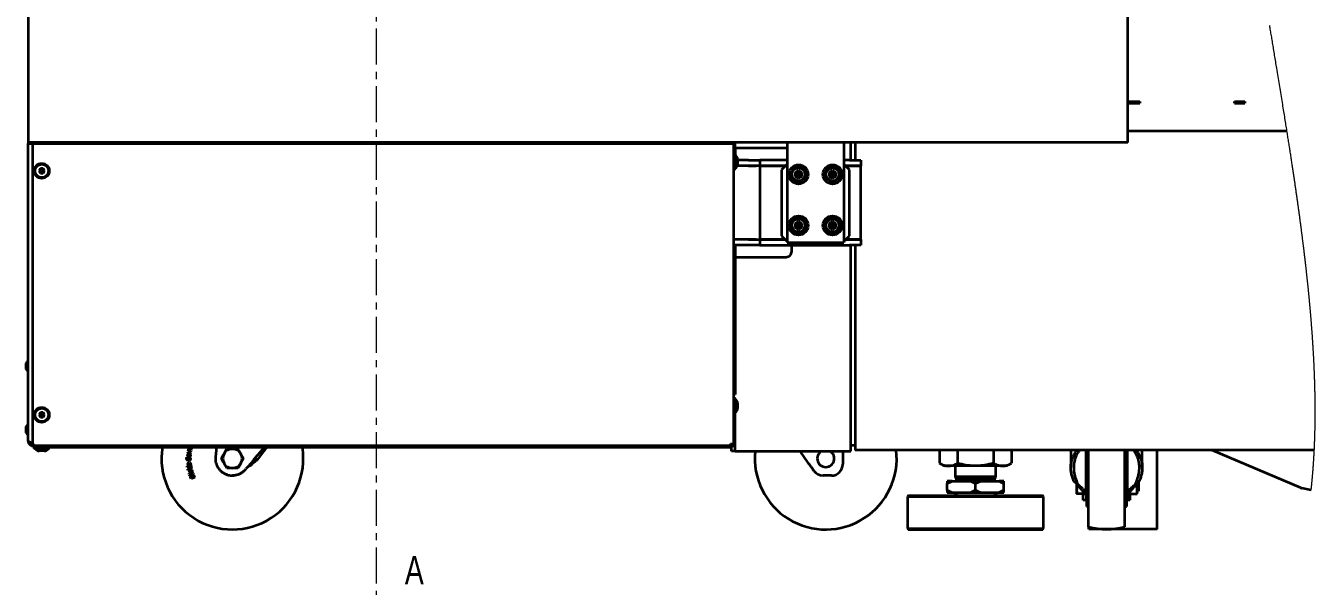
# Paper-space layout 'Blatt1' of a CAD drawing. Header units: millimetres. Extents: x 0 to 1189, y 0 to 841.
# Drawn here: x 415.9 to 643.2, y 313.2 to 412 of the extents above; entities that cross this region are included whole.
import ezdxf

# ---------------------------------------------------------------- set-up
doc = ezdxf.new("R2010")
doc.units = ezdxf.units.MM
doc.linetypes.add('CENTER', pattern=[10.16, 6.35, -1.27, 1.27, -1.27])
doc.styles.add('SLDTEXTSTYLE2', font='TXT', dxfattribs={"width": 0.75})

psp = doc.layouts.new('Blatt1')

# ---------------------------------------------------------------- linework, layer by layer
at = {"color": 7, "linetype": 'CENTER', "lineweight": 18}
psp.add_line((477.678, 777.265), (477.678, 308.626), dxfattribs=at)
at = {"color": 7, "linetype": 'Continuous', "lineweight": 35}
for p, q in [((610.202, 391.432), (610.202, 427.736)), ((416.356, 417.724), (416.356, 391.432)), ((610.336, 398.682), (612.333, 398.682)), ((610.336, 398.342), (610.336, 398.682)), ((610.336, 398.662), (610.492, 398.662)), ((610.336, 398.362), (610.492, 398.362)), ((612.333, 398.342), (610.336, 398.342)), ((610.492, 398.362), (610.492, 398.662)), ((610.492, 398.662), (612.305, 398.662)), ((610.492, 398.362), (612.305, 398.362)), ((612.161, 398.682), (612.161, 398.662)), ((612.161, 398.362), (612.161, 398.342)), ((612.305, 398.362), (612.305, 398.662)), ((612.333, 398.682), (612.333, 398.342)), ((628.979, 398.682), (630.804, 398.682)), ((628.979, 398.342), (628.979, 398.682)), ((628.979, 398.662), (629.145, 398.662)), ((628.979, 398.362), (629.145, 398.362)), ((630.804, 398.342), (628.979, 398.342)), ((629.145, 398.362), (629.145, 398.662)), ((629.145, 398.662), (630.801, 398.662)), ((629.145, 398.362), (630.801, 398.362)), ((630.577, 398.682), (630.577, 398.662)), ((630.577, 398.362), (630.577, 398.342)), ((630.801, 398.362), (630.801, 398.662)), ((630.804, 398.682), (630.804, 398.342)), ((610.202, 393.512), (638.247, 393.512)), ((417.156, 391.432), (416.356, 391.432)), ((416.356, 391.432), (416.356, 391.232)), ((416.356, 338.832), (416.356, 391.232)), ((416.463, 391.232), (416.356, 391.232)), ((416.463, 391.232), (417.156, 391.232)), ((416.756, 391.232), (416.756, 391.432)), ((555.156, 391.432), (417.156, 391.432)), ((417.156, 391.232), (540.156, 391.232)), ((417.156, 338.432), (417.156, 391.232)), ((457.514, 391.232), (457.514, 391.432)), ((486.81, 391.232), (486.81, 391.432)), ((486.945, 391.232), (486.945, 391.432)), ((528.143, 391.232), (528.143, 391.432)), ((532.386, 391.432), (532.386, 391.232)), ((534.176, 391.232), (534.176, 391.432)), ((539.356, 391.232), (539.356, 391.432)), ((540.156, 391.232), (540.756, 391.232)), ((540.356, 391.432), (540.356, 391.232)), ((540.756, 338.332), (540.756, 391.232)), ((540.956, 390.439), (540.956, 391.432)), ((550.156, 391.432), (550.156, 373.812)), ((609.718, 391.432), (555.156, 391.432)), ((560.156, 391.432), (560.156, 373.812)), ((561.356, 388.312), (561.356, 391.432)), ((562.156, 391.432), (562.156, 388.312)), ((610.202, 391.432), (609.718, 391.432)), ((540.956, 390.439), (540.756, 390.439)), ((540.956, 390.439), (540.956, 389.439)), ((549.956, 390.439), (540.956, 390.439)), ((540.956, 389.439), (540.956, 389.329)), ((540.996, 389.239), (540.996, 386.825)), ((418.525, 386.832), (418.294, 386.432)), ((418.294, 386.432), (418.525, 386.032)), ((418.641, 386.432), (418.294, 386.432)), ((418.987, 386.832), (418.525, 386.832)), ((418.698, 386.532), (418.525, 386.832)), ((418.698, 386.532), (418.641, 386.432)), ((418.641, 386.432), (418.698, 386.332)), ((418.814, 386.532), (418.698, 386.532)), ((418.814, 386.532), (418.987, 386.832)), ((418.872, 386.432), (418.814, 386.532)), ((418.814, 386.332), (418.872, 386.432)), ((419.218, 386.432), (418.872, 386.432)), ((419.218, 386.432), (418.987, 386.832)), ((418.987, 386.032), (419.218, 386.432)), ((541.356, 387.302), (541.356, 387.303)), ((541.356, 387.302), (541.356, 387.302)), ((543.356, 387.312), (541.359, 387.312)), ((541.396, 388.512), (541.396, 387.552)), ((543.356, 388.312), (541.396, 388.312)), ((543.356, 388.312), (545.356, 388.312)), ((545.356, 387.312), (543.356, 387.312)), ((543.356, 387.312), (543.356, 387.302)), ((543.356, 387.302), (544.681, 387.302)), ((545.356, 387.302), (544.681, 387.302)), ((545.356, 388.312), (545.356, 387.312)), ((550.156, 388.312), (545.356, 388.312)), ((549.856, 387.312), (545.356, 387.312)), ((545.356, 387.302), (545.356, 374.322)), ((545.356, 387.302), (549.846, 387.302)), ((550.156, 387.612), (549.156, 386.612)), ((549.156, 386.612), (549.156, 375.012)), ((551.556, 386.159), (552.156, 386.505)), ((552.756, 386.159), (552.156, 386.505)), ((552.156, 386.505), (552.156, 385.812)), ((557.556, 386.159), (558.156, 386.505)), ((558.756, 386.159), (558.156, 386.505)), ((558.156, 386.505), (558.156, 385.812)), ((561.156, 388.312), (560.156, 388.312)), ((561.156, 386.612), (560.156, 387.612)), ((561.156, 387.312), (560.456, 387.312)), ((560.466, 387.302), (561.156, 387.302)), ((561.156, 388.312), (563.156, 388.312)), ((563.156, 387.312), (561.156, 387.312)), ((561.156, 387.302), (563.156, 387.302)), ((561.156, 375.012), (561.156, 386.612)), ((561.356, 387.302), (561.356, 387.312)), ((562.156, 387.312), (562.156, 387.302)), ((563.156, 388.312), (563.156, 387.312)), ((563.156, 374.322), (563.156, 387.302)), ((418.525, 386.032), (418.698, 386.332)), ((418.525, 386.032), (418.987, 386.032)), ((418.698, 386.332), (418.814, 386.332)), ((418.987, 386.032), (418.814, 386.332)), ((551.556, 386.159), (551.556, 385.466)), ((551.556, 386.159), (552.156, 385.812)), ((551.556, 385.466), (552.156, 385.812)), ((551.556, 385.466), (552.156, 385.12)), ((552.156, 385.812), (552.756, 386.159)), ((552.156, 385.812), (552.756, 385.466)), ((552.156, 385.812), (552.156, 385.12)), ((552.756, 385.466), (552.156, 385.12)), ((552.756, 386.159), (552.756, 385.466)), ((557.556, 386.159), (557.556, 385.466)), ((557.556, 386.159), (558.156, 385.812)), ((557.556, 385.466), (558.156, 385.812)), ((557.556, 385.466), (558.156, 385.12)), ((558.156, 385.812), (558.756, 386.159)), ((558.156, 385.812), (558.756, 385.466)), ((558.156, 385.812), (558.156, 385.12)), ((558.756, 385.466), (558.156, 385.12)), ((558.756, 386.159), (558.756, 385.466)), ((551.556, 377.159), (552.156, 377.505)), ((552.756, 377.159), (552.156, 377.505)), ((552.156, 377.505), (552.156, 376.812)), ((557.556, 377.159), (558.156, 377.505)), ((558.756, 377.159), (558.156, 377.505)), ((558.156, 377.505), (558.156, 376.812)), ((551.556, 377.159), (551.556, 376.466)), ((551.556, 377.159), (552.156, 376.812)), ((551.556, 376.466), (552.156, 376.812)), ((551.556, 376.466), (552.156, 376.12)), ((552.156, 376.812), (552.756, 377.159)), ((552.156, 376.812), (552.156, 376.12)), ((552.156, 376.812), (552.756, 376.466)), ((552.756, 376.466), (552.156, 376.12)), ((552.756, 377.159), (552.756, 376.466)), ((557.556, 377.159), (557.556, 376.466)), ((557.556, 377.159), (558.156, 376.812)), ((557.556, 376.466), (558.156, 376.812)), ((557.556, 376.466), (558.156, 376.12)), ((558.156, 376.812), (558.756, 377.159)), ((558.156, 376.812), (558.156, 376.12)), ((558.156, 376.812), (558.756, 376.466)), ((558.756, 376.466), (558.156, 376.12)), ((558.756, 377.159), (558.756, 376.466)), ((541.356, 374.322), (540.756, 374.322)), ((543.356, 374.312), (540.756, 374.312)), ((543.356, 373.312), (540.756, 373.312)), ((540.956, 374.322), (540.956, 374.312)), ((540.956, 373.312), (540.956, 372.239)), ((541.356, 374.312), (541.356, 374.322)), ((543.356, 374.322), (543.356, 374.312)), ((544.681, 374.322), (543.356, 374.322)), ((543.356, 374.312), (545.356, 374.312)), ((545.356, 373.312), (543.356, 373.312)), ((544.681, 374.322), (545.356, 374.322)), ((549.846, 374.322), (545.356, 374.322)), ((545.356, 374.312), (545.356, 373.312)), ((545.356, 374.312), (549.856, 374.312)), ((545.356, 373.312), (554.256, 373.312)), ((549.156, 375.012), (550.156, 374.012)), ((550.156, 373.812), (560.156, 373.812)), ((550.956, 372.239), (550.956, 373.312)), ((554.256, 373.812), (554.256, 373.312)), ((554.256, 373.312), (556.456, 373.312)), ((554.356, 373.812), (554.356, 373.362)), ((554.356, 373.362), (556.356, 373.362)), ((556.356, 373.362), (556.356, 373.812)), ((556.456, 373.812), (556.456, 373.312)), ((556.456, 373.312), (561.156, 373.312)), ((560.156, 374.012), (561.156, 375.012)), ((560.456, 374.312), (561.156, 374.312)), ((561.156, 374.322), (560.466, 374.322)), ((563.156, 374.322), (561.156, 374.322)), ((561.156, 374.312), (563.156, 374.312)), ((563.156, 373.312), (561.156, 373.312)), ((561.356, 374.312), (561.356, 374.322)), ((561.356, 337.039), (561.356, 373.312)), ((562.156, 374.322), (562.156, 374.312)), ((562.156, 373.312), (562.156, 338.639)), ((563.156, 374.312), (563.156, 373.312)), ((540.956, 371.239), (540.756, 371.239)), ((540.956, 372.239), (540.956, 371.239)), ((540.956, 347.139), (540.956, 371.239)), ((540.956, 371.239), (540.956, 347.039)), ((540.956, 371.239), (549.956, 371.239)), ((415.938, 352.321), (415.936, 352.272)), ((416.196, 351.242), (416.196, 352.822)), ((415.936, 351.792), (415.938, 351.744)), ((540.756, 347.139), (540.956, 347.139)), ((540.756, 347.039), (540.956, 347.039)), ((540.996, 346.239), (540.996, 343.825)), ((541.396, 345.512), (541.396, 344.552)), ((418.525, 343.832), (418.294, 343.432)), ((418.294, 343.432), (418.525, 343.032)), ((418.641, 343.432), (418.294, 343.432)), ((418.987, 343.832), (418.525, 343.832)), ((418.698, 343.532), (418.525, 343.832)), ((418.525, 343.032), (418.698, 343.332)), ((418.698, 343.532), (418.641, 343.432)), ((418.641, 343.432), (418.698, 343.332)), ((418.814, 343.532), (418.698, 343.532)), ((418.698, 343.332), (418.814, 343.332)), ((418.814, 343.532), (418.987, 343.832)), ((418.872, 343.432), (418.814, 343.532)), ((418.814, 343.332), (418.872, 343.432)), ((418.987, 343.032), (418.814, 343.332)), ((419.218, 343.432), (418.872, 343.432)), ((419.218, 343.432), (418.987, 343.832)), ((418.987, 343.032), (419.218, 343.432)), ((540.956, 337.039), (540.956, 343.736)), ((416.196, 340.042), (416.196, 341.622)), ((418.525, 343.032), (418.987, 343.032)), ((417.156, 338.432), (417.156, 338.032)), ((417.156, 338.032), (417.556, 338.032)), ((417.156, 337.732), (417.156, 338.032)), ((417.156, 337.732), (436.156, 337.732)), ((418.756, 337.492), (417.549, 337.492)), ((417.556, 338.032), (540.156, 338.032)), ((418.756, 337.092), (418.276, 337.092)), ((419.963, 337.492), (418.756, 337.492)), ((419.236, 337.092), (418.756, 337.092)), ((436.156, 337.732), (436.156, 338.032)), ((436.156, 337.732), (540.156, 337.732)), ((444.507, 336.668), (444.53, 336.832)), ((445.007, 336.6), (444.507, 336.668)), ((444.526, 336.943), (444.69, 336.922)), ((444.53, 336.832), (444.574, 336.826)), ((444.566, 337.047), (444.6, 337.207)), ((445.057, 336.943), (444.566, 337.047)), ((444.6, 337.207), (444.649, 337.197)), ((444.659, 336.564), (444.833, 336.276)), ((444.69, 336.922), (444.687, 336.902)), ((445.03, 336.764), (444.775, 336.798)), ((444.95, 336.513), (444.788, 336.512)), ((445.092, 337.107), (444.824, 337.163)), ((445.111, 337.197), (444.843, 337.255)), ((444.858, 337.688), (445.2, 337.616)), ((444.878, 337.418), (445.146, 337.361)), ((445.165, 337.452), (444.897, 337.509)), ((445.007, 336.6), (445.03, 336.764)), ((445.057, 336.943), (445.092, 337.107)), ((445.146, 337.361), (445.111, 337.197)), ((445.2, 337.616), (445.165, 337.452)), ((449.545, 337.732), (449.372, 336.054)), ((450.884, 336.597), (451.375, 337.447)), ((451.375, 337.447), (452.356, 337.447)), ((452.356, 337.447), (453.338, 337.447)), ((540.156, 338.032), (540.156, 338.332)), ((540.156, 338.332), (540.756, 338.332)), ((540.356, 338.332), (540.356, 338.109)), ((540.356, 337.039), (540.356, 337.767)), ((540.956, 337.039), (540.356, 337.039)), ((540.956, 337.039), (560.156, 337.039)), ((553.875, 335), (552.448, 337.039)), ((559.956, 337.039), (559.956, 334.739)), ((560.156, 337.039), (561.356, 337.039)), ((562.156, 338.039), (561.356, 338.039)), ((562.156, 338.639), (562.156, 337.239)), ((643.074, 337.239), (562.156, 337.239)), ((577.005, 337.239), (577.005, 334.93)), ((580.181, 337.239), (580.181, 334.93)), ((586.532, 337.239), (586.532, 334.93)), ((589.707, 337.239), (589.707, 334.93)), ((600.156, 337.239), (600.156, 334.15)), ((602.856, 329.46), (602.856, 337.239)), ((603.256, 330.795), (603.256, 337.239)), ((609.656, 330.795), (609.656, 337.239)), ((610.056, 337.239), (610.056, 329.46)), ((612.756, 334.15), (612.756, 337.239)), ((615.356, 323.295), (615.356, 337.239)), ((640.687, 330.551), (625.011, 337.239)), ((444.33, 335.96), (444.488, 335.887)), ((444.37, 334.378), (445.06, 334.503)), ((444.399, 334.214), (444.37, 334.378)), ((445.09, 334.339), (444.399, 334.214)), ((444.649, 334.005), (444.608, 334.177)), ((444.608, 334.177), (444.864, 334.107)), ((444.936, 335.975), (444.617, 335.973)), ((444.617, 335.973), (444.618, 335.791)), ((444.796, 335.792), (444.618, 335.791)), ((444.625, 336.384), (444.729, 336.215)), ((444.649, 335.001), (444.877, 334.757)), ((444.651, 334.817), (444.787, 334.68)), ((444.946, 335.009), (444.786, 334.976)), ((444.864, 334.107), (445.096, 334.307)), ((445.138, 334.129), (444.916, 333.949)), ((445.06, 334.503), (445.09, 334.339)), ((445.096, 334.307), (445.138, 334.129)), ((456.8, 335.588), (456.159, 335.588)), ((554.862, 333.592), (554.441, 334.193)), ((577.005, 334.93), (577.856, 334.439)), ((578.593, 334.439), (577.856, 334.439)), ((583.356, 334.439), (578.593, 334.439)), ((579.756, 334.439), (579.756, 332.499)), ((588.119, 334.439), (583.356, 334.439)), ((586.956, 332.499), (586.956, 334.439)), ((588.856, 334.439), (588.119, 334.439)), ((588.856, 334.439), (589.707, 334.93)), ((603.256, 334.347), (602.956, 334.295)), ((602.956, 330.795), (602.956, 334.295)), ((609.956, 334.295), (609.656, 334.347)), ((609.956, 334.295), (609.956, 327.295)), ((444.484, 333.848), (444.895, 333.944)), ((444.523, 333.684), (444.484, 333.848)), ((445.204, 333.844), (444.523, 333.684)), ((444.895, 333.944), (444.649, 334.005)), ((444.683, 333.133), (444.829, 333.184)), ((444.738, 332.978), (444.683, 333.133)), ((444.738, 333.614), (444.901, 333.664)), ((444.883, 333.03), (444.738, 332.978)), ((444.778, 332.875), (445.432, 333.13)), ((444.838, 332.72), (444.778, 332.875)), ((444.829, 333.184), (444.883, 333.03)), ((445.492, 332.975), (444.838, 332.72)), ((444.874, 333.2), (445.347, 333.367)), ((444.929, 333.046), (444.874, 333.2)), ((445.166, 334.007), (444.916, 333.949)), ((445.401, 333.212), (444.929, 333.046)), ((445.095, 332.156), (444.997, 332.37)), ((445.224, 333.761), (445.064, 333.713)), ((445.731, 332.447), (445.095, 332.156)), ((445.174, 332.39), (445.16, 332.421)), ((445.204, 333.844), (445.166, 334.007)), ((445.265, 332.432), (445.174, 332.39)), ((445.251, 332.462), (445.265, 332.432)), ((445.347, 333.367), (445.401, 333.212)), ((445.392, 332.49), (445.378, 332.522)), ((445.502, 332.54), (445.392, 332.49)), ((445.432, 333.13), (445.492, 332.975)), ((445.485, 332.576), (445.502, 332.54)), ((445.634, 332.659), (445.731, 332.447)), ((452.356, 334.047), (451.375, 334.047)), ((453.338, 334.047), (452.356, 334.047)), ((454.642, 333.804), (454.747, 333.928)), ((557.956, 332.739), (556.5, 332.739)), ((579.756, 332.499), (579.956, 332.152)), ((586.956, 332.499), (579.756, 332.499)), ((579.956, 332.152), (579.956, 331.899)), ((586.756, 332.152), (579.956, 332.152)), ((586.756, 332.152), (586.956, 332.499)), ((586.756, 331.899), (586.756, 332.152)), ((578.356, 331.315), (579.208, 331.739)), ((578.356, 331.739), (578.356, 331.315)), ((579.208, 331.739), (578.356, 331.739)), ((578.356, 330.162), (578.356, 331.315)), ((578.356, 330.162), (578.356, 329.739)), ((578.356, 329.739), (579.208, 329.739)), ((579.208, 331.739), (582.504, 331.739)), ((579.208, 329.739), (582.504, 329.739)), ((584.208, 331.739), (582.504, 331.739)), ((583.356, 330.162), (582.504, 329.739)), ((582.504, 329.739), (584.208, 329.739)), ((583.356, 331.315), (584.208, 331.739)), ((583.356, 330.162), (583.356, 331.315)), ((584.208, 331.739), (587.504, 331.739)), ((584.208, 329.739), (587.504, 329.739)), ((588.356, 331.739), (587.504, 331.739)), ((588.356, 330.162), (587.504, 329.739)), ((587.504, 329.739), (588.356, 329.739)), ((588.356, 331.315), (588.356, 331.739)), ((588.356, 330.162), (588.356, 331.315)), ((588.356, 329.739), (588.356, 330.162)), ((601.156, 331.293), (601.156, 330.145)), ((601.272, 330.795), (601.156, 330.145)), ((601.156, 330.145), (601.272, 329.495)), ((601.156, 330.145), (601.156, 329.495)), ((601.192, 331.243), (601.272, 330.795)), ((601.577, 330.795), (601.272, 330.795)), ((602.956, 331.595), (602.856, 331.595)), ((602.856, 329.995), (602.956, 329.995)), ((602.956, 327.295), (602.956, 330.795)), ((603.256, 323.729), (603.256, 330.795)), ((609.656, 323.729), (609.656, 330.795)), ((610.056, 331.595), (609.956, 331.595)), ((609.956, 329.995), (610.056, 329.995)), ((610.672, 329.495), (610.619, 329.791)), ((611.74, 330.795), (611.335, 330.795)), ((611.856, 331.444), (611.74, 330.795)), ((611.74, 330.795), (611.856, 330.145)), ((611.856, 330.145), (611.74, 329.495)), ((611.856, 330.145), (611.856, 331.444)), ((611.856, 329.495), (611.856, 330.145)), ((611.856, 329.995), (612.056, 329.995)), ((612.056, 331.595), (612.056, 329.995)), ((642.511, 330.148), (640.835, 330.505)), ((571.556, 329.239), (571.356, 329.039)), ((571.356, 329.039), (571.356, 323.389)), ((571.356, 329.039), (595.356, 329.039)), ((571.556, 329.239), (595.156, 329.239)), ((595.356, 329.039), (595.156, 329.239)), ((595.356, 323.389), (595.356, 329.039)), ((601.272, 329.495), (601.156, 329.495)), ((602.356, 329.495), (601.272, 329.495)), ((602.856, 329.46), (602.356, 329.46)), ((602.356, 328.973), (602.356, 329.46)), ((602.356, 328.395), (602.356, 328.973)), ((602.856, 328.395), (602.356, 328.395)), ((602.856, 329.46), (602.856, 328.973)), ((602.856, 328.973), (602.856, 328.395)), ((610.056, 329.46), (610.556, 329.46)), ((610.056, 329.46), (610.056, 328.973)), ((610.056, 328.973), (610.056, 328.395)), ((610.556, 328.395), (610.056, 328.395)), ((610.556, 329.495), (610.672, 329.495)), ((610.556, 329.46), (610.556, 328.973)), ((610.556, 328.973), (610.556, 328.395)), ((610.672, 329.495), (611.74, 329.495)), ((611.74, 329.495), (611.856, 329.495)), ((602.956, 327.295), (603.256, 327.242)), ((609.656, 327.242), (609.956, 327.295)), ((571.356, 323.389), (571.506, 323.239)), ((571.356, 323.389), (595.356, 323.389)), ((571.506, 323.239), (595.206, 323.239)), ((595.206, 323.239), (595.356, 323.389)), ((603.356, 323.295), (603.356, 323.702)), ((615.356, 323.295), (603.356, 323.295))]:
    psp.add_line(p, q, dxfattribs=at)
at = {"color": 7, "linetype": 'Continuous', "lineweight": 18, "flags": 128}
psp.add_lwpolyline([(642.511, 330.148), (642.52, 330.225), (642.528, 330.301), (642.536, 330.377), (642.545, 330.454), (642.553, 330.53), (642.561, 330.606), (642.569, 330.681), (642.578, 330.756), (642.586, 330.832), (642.594, 330.908), (642.602, 330.985), (642.61, 331.062), (642.618, 331.139), (642.625, 331.216), (642.633, 331.293), (642.641, 331.371), (642.649, 331.448), (642.656, 331.525), (642.664, 331.602), (642.672, 331.68), (642.679, 331.757), (642.687, 331.834), (642.694, 331.912), (642.701, 331.983), (642.707, 332.054), (642.714, 332.125), (642.721, 332.196), (642.727, 332.267), (642.734, 332.338), (642.741, 332.416), (642.748, 332.493), (642.755, 332.571), (642.762, 332.649), (642.768, 332.727), (642.775, 332.805), (642.782, 332.883), (642.789, 332.968), (642.797, 333.054), (642.804, 333.14), (642.811, 333.226), (642.818, 333.312), (642.825, 333.398), (642.832, 333.484), (642.839, 333.57), (642.846, 333.656), (642.853, 333.742), (642.859, 333.827), (642.866, 333.911), (642.872, 333.996), (642.879, 334.081), (642.885, 334.159), (642.89, 334.238), (642.896, 334.316), (642.902, 334.395), (642.908, 334.474), (642.913, 334.552), (642.919, 334.631), (642.925, 334.718), (642.931, 334.804), (642.937, 334.891), (642.943, 334.978), (642.948, 335.065), (642.954, 335.152), (642.96, 335.239), (642.966, 335.326), (642.971, 335.413), (642.977, 335.5), (642.982, 335.585), (642.987, 335.671), (642.993, 335.756), (642.998, 335.842), (643.003, 335.929), (643.008, 336.017), (643.013, 336.104), (643.018, 336.191), (643.023, 336.279), (643.028, 336.365), (643.033, 336.451), (643.037, 336.537), (643.042, 336.623), (643.047, 336.711), (643.051, 336.799), (643.056, 336.887), (643.061, 336.975), (643.065, 337.063), (643.069, 337.151), (643.074, 337.239), (643.078, 337.326), (643.082, 337.414), (643.086, 337.501), (643.09, 337.589), (643.094, 337.677), (643.098, 337.763), (643.102, 337.849), (643.106, 337.935), (643.109, 338.021), (643.113, 338.11), (643.117, 338.198), (643.12, 338.286), (643.124, 338.374), (643.127, 338.462), (643.131, 338.55), (643.134, 338.639), (643.137, 338.72), (643.14, 338.801), (643.143, 338.882), (643.146, 338.963), (643.149, 339.045), (643.152, 339.126), (643.154, 339.202), (643.157, 339.279), (643.159, 339.356), (643.162, 339.433), (643.164, 339.509), (643.167, 339.595), (643.169, 339.681), (643.172, 339.767), (643.175, 339.852), (643.177, 339.938), (643.179, 340.024), (643.182, 340.11), (643.184, 340.196), (643.186, 340.282), (643.188, 340.368), (643.19, 340.454), (643.193, 340.541), (643.195, 340.627), (643.197, 340.713), (643.198, 340.799), (643.2, 340.885), (643.202, 340.976), (643.204, 341.066), (643.206, 341.157), (643.208, 341.247), (643.209, 341.338), (643.211, 341.429), (643.212, 341.515), (643.214, 341.602), (643.215, 341.688), (643.216, 341.775), (643.218, 341.862), (643.219, 341.948), (643.22, 342.035), (643.221, 342.122), (643.222, 342.213), (643.224, 342.304), (643.225, 342.395), (643.225, 342.486), (643.226, 342.577), (643.227, 342.669), (643.228, 342.76), (643.229, 342.851), (643.229, 342.942), (643.23, 343.034), (643.231, 343.125), (643.231, 343.216), (643.232, 343.303), (643.232, 343.389), (643.232, 343.475), (643.233, 343.562), (643.233, 343.648), (643.233, 343.748), (643.233, 343.848), (643.233, 343.948), (643.233, 344.048), (643.233, 344.148), (643.233, 344.248), (643.233, 344.349), (643.233, 344.441), (643.233, 344.532), (643.232, 344.624), (643.232, 344.717), (643.232, 344.809), (643.231, 344.901), (643.231, 344.993), (643.23, 345.085), (643.229, 345.177), (643.229, 345.27), (643.228, 345.362), (643.227, 345.454), (643.226, 345.541), (643.225, 345.628), (643.225, 345.716), (643.224, 345.803), (643.223, 345.89), (643.222, 345.983), (643.22, 346.075), (643.219, 346.168), (643.218, 346.26), (643.217, 346.353), (643.215, 346.446), (643.214, 346.533), (643.213, 346.621), (643.211, 346.708), (643.21, 346.796), (643.208, 346.883), (643.207, 346.981), (643.205, 347.079), (643.203, 347.177), (643.201, 347.275), (643.199, 347.373), (643.197, 347.471), (643.195, 347.569), (643.193, 347.667), (643.191, 347.769), (643.188, 347.87), (643.186, 347.972), (643.183, 348.074), (643.181, 348.176), (643.178, 348.278), (643.176, 348.38), (643.173, 348.473), (643.171, 348.567), (643.168, 348.661), (643.166, 348.754), (643.163, 348.848), (643.16, 348.941), (643.158, 349.035), (643.155, 349.129), (643.152, 349.223), (643.149, 349.317), (643.146, 349.41), (643.143, 349.504), (643.14, 349.593), (643.137, 349.681), (643.134, 349.77), (643.131, 349.859), (643.128, 349.947), (643.125, 350.041), (643.122, 350.135), (643.118, 350.23), (643.115, 350.324), (643.111, 350.418), (643.108, 350.512), (643.104, 350.601), (643.101, 350.69), (643.098, 350.779), (643.094, 350.868), (643.091, 350.957), (643.087, 351.056), (643.083, 351.156), (643.078, 351.255), (643.074, 351.355), (643.07, 351.454), (643.066, 351.554), (643.062, 351.653), (643.057, 351.753), (643.053, 351.848), (643.049, 351.942), (643.044, 352.037), (643.04, 352.132), (643.036, 352.227), (643.031, 352.322), (643.026, 352.434), (643.021, 352.545), (643.015, 352.657), (643.01, 352.769), (643.005, 352.869), (643, 352.969), (642.995, 353.069), (642.99, 353.17), (642.985, 353.27), (642.98, 353.37), (642.974, 353.47), (642.969, 353.57), (642.963, 353.685), (642.957, 353.8), (642.95, 353.914), (642.944, 354.029), (642.938, 354.144), (642.931, 354.259), (642.925, 354.374), (642.919, 354.479), (642.913, 354.584), (642.907, 354.69), (642.901, 354.795), (642.894, 354.901), (642.888, 355.006), (642.882, 355.111), (642.876, 355.215), (642.869, 355.32), (642.863, 355.425), (642.856, 355.529), (642.85, 355.634), (642.843, 355.738), (642.836, 355.854), (642.829, 355.969), (642.821, 356.084), (642.814, 356.199), (642.806, 356.315), (642.799, 356.43), (642.791, 356.546), (642.783, 356.661), (642.775, 356.777), (642.768, 356.892), (642.76, 357.006), (642.752, 357.119), (642.744, 357.233), (642.736, 357.347), (642.728, 357.462), (642.72, 357.578), (642.712, 357.694), (642.703, 357.81), (642.695, 357.926), (642.687, 358.04), (642.678, 358.154), (642.67, 358.268), (642.661, 358.382), (642.653, 358.498), (642.644, 358.614), (642.635, 358.731), (642.626, 358.847), (642.617, 358.964), (642.608, 359.08), (642.599, 359.197), (642.59, 359.313), (642.581, 359.43), (642.572, 359.546), (642.563, 359.663), (642.553, 359.779), (642.544, 359.894), (642.535, 360.008), (642.526, 360.123), (642.516, 360.237), (642.507, 360.354), (642.497, 360.471), (642.487, 360.589), (642.478, 360.706), (642.468, 360.823), (642.458, 360.94), (642.448, 361.057), (642.438, 361.174), (642.428, 361.292), (642.418, 361.409), (642.408, 361.526), (642.397, 361.644), (642.387, 361.761), (642.377, 361.878), (642.365, 362.008), (642.354, 362.137), (642.342, 362.266), (642.331, 362.396), (642.319, 362.525), (642.308, 362.643), (642.298, 362.76), (642.287, 362.877), (642.276, 362.995), (642.265, 363.113), (642.254, 363.228), (642.244, 363.344), (642.233, 363.459), (642.222, 363.575), (642.211, 363.693), (642.2, 363.811), (642.188, 363.929), (642.177, 364.047), (642.166, 364.165), (642.154, 364.283), (642.143, 364.401), (642.131, 364.52), (642.12, 364.638), (642.108, 364.756), (642.096, 364.874), (642.085, 364.993), (642.073, 365.111), (642.061, 365.23), (642.048, 365.36), (642.035, 365.49), (642.022, 365.621), (642.009, 365.751), (641.995, 365.881), (641.981, 366.02), (641.967, 366.158), (641.953, 366.297), (641.938, 366.435), (641.924, 366.574), (641.909, 366.712), (641.896, 366.843), (641.882, 366.974), (641.868, 367.105), (641.854, 367.235), (641.84, 367.366), (641.826, 367.497), (641.812, 367.628), (641.798, 367.759), (641.784, 367.89), (641.769, 368.021), (641.755, 368.15), (641.741, 368.279), (641.727, 368.408), (641.713, 368.536), (641.699, 368.663), (641.685, 368.789), (641.671, 368.915), (641.657, 369.041), (641.643, 369.168), (641.628, 369.294), (641.615, 369.413), (641.601, 369.533), (641.588, 369.652), (641.574, 369.771), (641.561, 369.891), (641.545, 370.024), (641.53, 370.157), (641.515, 370.29), (641.499, 370.423), (641.484, 370.557), (641.468, 370.69), (641.453, 370.824), (641.437, 370.957), (641.421, 371.09), (641.405, 371.224), (641.39, 371.357), (641.374, 371.491), (641.358, 371.625), (641.342, 371.758), (641.326, 371.892), (641.31, 372.025), (641.293, 372.166), (641.276, 372.306), (641.259, 372.446), (641.242, 372.586), (641.225, 372.726), (641.208, 372.866), (641.189, 373.019), (641.17, 373.172), (641.151, 373.326), (641.132, 373.479), (641.113, 373.632), (641.094, 373.785), (641.075, 373.938), (641.057, 374.079), (641.039, 374.219), (641.022, 374.36), (641.004, 374.501), (640.986, 374.641), (640.968, 374.782), (640.95, 374.923), (640.932, 375.063), (640.914, 375.204), (640.896, 375.345), (640.878, 375.486), (640.86, 375.626), (640.843, 375.759), (640.825, 375.892), (640.808, 376.025), (640.791, 376.158), (640.773, 376.291), (640.753, 376.445), (640.733, 376.598), (640.713, 376.752), (640.692, 376.906), (640.672, 377.06), (640.651, 377.214), (640.631, 377.368), (640.608, 377.538), (640.585, 377.707), (640.563, 377.877), (640.54, 378.046), (640.517, 378.216), (640.494, 378.385), (640.471, 378.555), (640.448, 378.725), (640.425, 378.895), (640.401, 379.064), (640.379, 379.231), (640.356, 379.398), (640.333, 379.565), (640.31, 379.732), (640.286, 379.902), (640.262, 380.072), (640.239, 380.242), (640.215, 380.412), (640.191, 380.582), (640.168, 380.749), (640.144, 380.916), (640.121, 381.083), (640.097, 381.25), (640.073, 381.421), (640.049, 381.591), (640.025, 381.762), (640, 381.933), (639.976, 382.103), (639.952, 382.274), (639.927, 382.445), (639.901, 382.625), (639.875, 382.806), (639.849, 382.987), (639.823, 383.168), (639.797, 383.349), (639.77, 383.53), (639.746, 383.7), (639.721, 383.871), (639.696, 384.041), (639.671, 384.212), (639.646, 384.383), (639.618, 384.573), (639.59, 384.764), (639.562, 384.954), (639.533, 385.145), (639.505, 385.336), (639.477, 385.526), (639.448, 385.717), (639.42, 385.908), (639.392, 386.098), (639.363, 386.289), (639.334, 386.48), (639.306, 386.671), (639.277, 386.862), (639.248, 387.052), (639.219, 387.243), (639.191, 387.434), (639.16, 387.634), (639.13, 387.834), (639.099, 388.034), (639.069, 388.234), (639.038, 388.434), (639.008, 388.635), (638.974, 388.853), (638.941, 389.071), (638.907, 389.29), (638.874, 389.508), (638.84, 389.726), (638.806, 389.945), (638.772, 390.163), (638.735, 390.404), (638.698, 390.644), (638.66, 390.884), (638.623, 391.125), (638.585, 391.365), (638.548, 391.606), (638.51, 391.846), (638.472, 392.087), (638.434, 392.327), (638.396, 392.567), (638.359, 392.804), (638.322, 393.04), (638.284, 393.276), (638.247, 393.512), (638.206, 393.771), (638.165, 394.029), (638.124, 394.288), (638.082, 394.547), (638.041, 394.805), (638, 395.064), (637.951, 395.368), (637.902, 395.673), (637.853, 395.978), (637.804, 396.283), (637.754, 396.594), (637.704, 396.905), (637.654, 397.215), (637.603, 397.526), (637.553, 397.837), (637.503, 398.148), (637.452, 398.459), (637.393, 398.822), (637.334, 399.185), (637.275, 399.547), (637.216, 399.91), (637.157, 400.272), (637.098, 400.635), (637.042, 400.977), (636.986, 401.318), (636.93, 401.66), (636.874, 402.002), (636.817, 402.343), (636.758, 402.706), (636.698, 403.068), (636.639, 403.43), (636.579, 403.792), (636.52, 404.154), (636.46, 404.516), (636.413, 404.8), (636.366, 405.084), (636.319, 405.369), (636.273, 405.653), (636.226, 405.937), (636.179, 406.221), (636.132, 406.505), (636.085, 406.789), (636.038, 407.073), (635.991, 407.356), (635.945, 407.64), (635.898, 407.924), (635.854, 408.191), (635.81, 408.459), (635.766, 408.726), (635.722, 408.993), (635.677, 409.26), (635.638, 409.503), (635.598, 409.745), (635.558, 409.987), (635.518, 410.229), (635.478, 410.471), (635.439, 410.709), (635.4, 410.946), (635.361, 411.184), (635.322, 411.421), (635.287, 411.633), (635.252, 411.845), (635.218, 412.057)], dxfattribs=at)
at = {"color": 7, "linetype": 'Continuous', "lineweight": 35, "flags": 128}
for points in [[(550.156, 390.419), (550.151, 390.42), (549.956, 390.439)], [(450.393, 335.747), (450.634, 336.164), (450.884, 336.597)], [(453.338, 337.447), (453.578, 337.031), (453.828, 336.597)], [(453.828, 336.597), (454.074, 336.172), (454.319, 335.747)], [(456.159, 335.588), (456.748, 336.282), (457.361, 337.002), (457.982, 337.732)], [(458.398, 337.732), (457.857, 337.007), (457.321, 336.287), (456.8, 335.588)], [(450.884, 334.897), (450.639, 335.322), (450.393, 335.747)], [(451.375, 334.047), (451.134, 334.464), (450.884, 334.897)], [(453.828, 334.897), (453.583, 334.472), (453.338, 334.047)], [(454.319, 335.747), (454.079, 335.331), (453.828, 334.897)], [(554.441, 334.193), (554.285, 334.416), (554.135, 334.63), (553.996, 334.827), (553.875, 335)]]:
    psp.add_lwpolyline(points, dxfattribs=at)
at = {"color": 7, "linetype": 'Continuous', "lineweight": 35}
for centre, radius in [((418.756, 386.432), 1.327), ((418.756, 386.432), 1.173), ((552.156, 385.812), 1.7), ((552.156, 385.812), 1.3), ((552.156, 385.812), 1.14), ((558.156, 385.812), 1.7), ((558.156, 385.812), 1.3), ((558.156, 385.812), 1.14), ((552.156, 376.812), 1.7), ((552.156, 376.812), 1.3), ((552.156, 376.812), 1.14), ((558.156, 376.812), 1.7), ((558.156, 376.812), 1.3), ((558.156, 376.812), 1.14), ((418.756, 343.432), 1.327), ((418.756, 343.432), 1.173)]:
    psp.add_circle(centre, radius, dxfattribs=at)
for centre, radius, start, end in [((534.156, 390.632), 0.8, 90.00158, 131.40925), ((540.876, 389.239), 0.12, 359.99431, 180.00569), ((540.596, 388.512), 0.8, 359.99919, 60.00163), ((540.876, 386.825), 0.12, 180, 0), ((540.596, 387.552), 0.8, 299.99837, 0.00081), ((549.956, 372.239), 1, 269.99909, 0.00091), ((416.536, 352.272), 0.6, 124.52105, 175.38886), ((416.276, 352.822), 0.08, 0.00854, 179.99146), ((416.536, 351.792), 0.6, 184.58303, 235.4798), ((416.276, 351.242), 0.08, 180.00854, 359.99146), ((540.876, 346.239), 0.12, 0, 180), ((540.596, 345.512), 0.8, 359.9976, 60.00323), ((540.876, 343.825), 0.12, 180, 0), ((540.596, 344.552), 0.8, 299.99996, 359.99922), ((416.536, 341.072), 0.6, 124.52105, 175.38886), ((416.276, 341.622), 0.08, 0.00854, 179.99146), ((416.536, 340.592), 0.6, 184.58589, 235.47959), ((416.276, 340.042), 0.08, 179.99146, 0.00854), ((417.556, 338.432), 0.4, 179.99811, 269.99848), ((417.549, 337.612), 0.12, 90.00569, 269.99431), ((418.276, 337.892), 0.8, 209.99911, 270.00155), ((419.236, 337.892), 0.8, 269.99845, 330.00089), ((419.963, 337.612), 0.12, 270.00569, 89.99431), ((452.356, 335.739), 12.5, 170.82261, 9.17739), ((452.356, 335.747), 1.7, 149.99926, 210.00074), ((452.356, 335.747), 1.7, 90.00156, 149.99933), ((452.356, 335.747), 1.7, 30.00142, 89.99809), ((452.356, 335.747), 1.7, 330.00076, 29.99924), ((540.156, 338.332), 0.3, 270.00427, 359.99573), ((540.156, 338.332), 0.6, 269.9965, 0.00123), ((556.956, 335.739), 12.5, 174.03042, 6.89217), ((556.956, 335.739), 1.5, 119.92573, 180.00077), ((556.956, 335.739), 1.5, 180.00033, 60.0732), ((452.356, 335.747), 1.7, 209.99987, 270.00063), ((452.356, 335.747), 1.7, 269.99972, 329.99938), ((557.956, 334.739), 2, 270.00055, 359.99945), ((556.5, 334.739), 2, 214.99956, 270.00047), ((579.796, 331.899), 0.16, 270.00632, 359.99581), ((586.916, 331.899), 0.16, 180.00419, 269.99368), ((583.355, 333.568), 5.398, 225.17578, 233.31131), ((583.358, 333.567), 5.398, 306.68796, 314.82437), ((641, 331.285), 0.798, 246.88445, 258.00661), ((606.456, 335.294), 12, 254.53372, 285.46628)]:
    psp.add_arc(centre, radius, start, end, dxfattribs=at)
for points, knots in [([(415.938, 352.321), (415.937, 352.309), (415.936, 352.285), (415.936, 352.249), (415.936, 352.213), (415.937, 352.189), (415.938, 352.177)], [0, 0, 0, 0, 0.2498796, 0.49967, 0.7497905, 1, 1, 1, 1]), ([(415.938, 352.177), (415.937, 352.153), (415.936, 352.105), (415.936, 352.032), (415.936, 351.96), (415.937, 351.912), (415.938, 351.888)], [0, 0, 0, 0, 0.2499492, 0.5, 0.7499682, 1, 1, 1, 1]), ([(415.938, 351.888), (415.937, 351.876), (415.936, 351.852), (415.936, 351.816), (415.936, 351.78), (415.937, 351.756), (415.938, 351.744)], [0, 0, 0, 0, 0.2498796, 0.49967, 0.7497905, 1, 1, 1, 1]), ([(415.938, 341.121), (415.937, 341.109), (415.936, 341.085), (415.936, 341.049), (415.936, 341.013), (415.937, 340.989), (415.938, 340.977)], [0, 0, 0, 0, 0.2498796, 0.4998351, 0.7497905, 1, 1, 1, 1]), ([(415.938, 340.977), (415.937, 340.953), (415.936, 340.905), (415.936, 340.832), (415.936, 340.76), (415.937, 340.712), (415.938, 340.688)], [0, 0, 0, 0, 0.2499492, 0.5, 0.7499682, 1, 1, 1, 1]), ([(415.938, 340.688), (415.937, 340.676), (415.936, 340.652), (415.936, 340.616), (415.936, 340.58), (415.937, 340.556), (415.938, 340.544)], [0, 0, 0, 0, 0.2498796, 0.49967, 0.7497905, 1, 1, 1, 1]), ([(417.156, 338.447), (417.064, 338.475), (416.89, 338.528), (416.652, 338.61), (416.481, 338.689), (416.369, 338.763), (416.359, 338.819), (416.356, 338.832)], [0, 0, 0, 0, 0.3174964, 0.5996401, 0.8170021, 0.9558699, 1, 1, 1, 1]), ([(416.356, 338.832), (416.368, 338.728), (416.392, 338.518), (416.577, 338.253), (416.842, 338.068), (417.051, 338.044), (417.156, 338.032)], [0, 0, 0, 0, 0.250001, 0.5000034, 0.7499952, 1, 1, 1, 1]), ([(416.914, 338.523), (416.942, 338.5), (417.013, 338.445), (417.103, 338.437), (417.156, 338.432)], [0, 0, 0, 0, 0.4077169, 1, 1, 1, 1]), ([(444.465, 336.348), (444.469, 336.374), (444.478, 336.428), (444.525, 336.495), (444.588, 336.542), (444.635, 336.557), (444.659, 336.564)], [0, 0, 0, 0, 0.2592769, 0.5205517, 0.7623357, 1, 1, 1, 1]), ([(444.574, 336.826), (444.562, 336.837), (444.54, 336.858), (444.525, 336.901), (444.526, 336.928), (444.526, 336.943)], [0, 0, 0, 0, 0.38117872, 0.67017467, 1, 1, 1, 1]), ([(444.649, 337.197), (444.635, 337.217), (444.613, 337.246), (444.603, 337.295), (444.606, 337.32), (444.608, 337.332)], [0, 0, 0, 0, 0.49847577, 0.74053703, 1, 1, 1, 1]), ([(444.608, 337.332), (444.613, 337.349), (444.622, 337.379), (444.658, 337.414), (444.688, 337.426), (444.704, 337.432)], [0, 0, 0, 0, 0.3544533, 0.6396236, 1, 1, 1, 1]), ([(444.704, 337.432), (444.688, 337.455), (444.665, 337.489), (444.656, 337.543), (444.659, 337.57), (444.661, 337.584)], [0, 0, 0, 0, 0.4984438, 0.7412478, 1, 1, 1, 1]), ([(444.661, 337.584), (444.666, 337.602), (444.675, 337.633), (444.705, 337.667), (444.742, 337.689), (444.795, 337.698), (444.835, 337.692), (444.858, 337.688)], [0, 0, 0, 0, 0.2195807, 0.3721742, 0.5249389, 0.7242147, 1, 1, 1, 1]), ([(444.687, 336.902), (444.686, 336.889), (444.685, 336.867), (444.697, 336.838), (444.716, 336.818), (444.743, 336.804), (444.764, 336.8), (444.775, 336.798)], [0, 0, 0, 0, 0.2613671, 0.4202575, 0.5791029, 0.7850275, 1, 1, 1, 1]), ([(444.757, 337.228), (444.756, 337.222), (444.755, 337.212), (444.761, 337.197), (444.771, 337.185), (444.793, 337.171), (444.812, 337.166), (444.824, 337.163)], [0, 0, 0, 0, 0.1683378, 0.2980185, 0.4270533, 0.6461517, 1, 1, 1, 1]), ([(444.843, 337.255), (444.832, 337.256), (444.814, 337.26), (444.79, 337.261), (444.775, 337.256), (444.765, 337.249), (444.76, 337.239), (444.758, 337.232), (444.757, 337.228)], [0, 0, 0, 0, 0.3055808, 0.558705, 0.6711399, 0.7842858, 0.8894753, 1, 1, 1, 1]), ([(444.788, 336.512), (444.802, 336.49), (444.831, 336.444), (444.849, 336.381), (444.848, 336.344), (444.848, 336.334)], [0, 0, 0, 0, 0.419341, 0.8417856, 1, 1, 1, 1]), ([(444.811, 337.483), (444.81, 337.477), (444.809, 337.466), (444.815, 337.452), (444.826, 337.439), (444.847, 337.426), (444.866, 337.421), (444.878, 337.418)], [0, 0, 0, 0, 0.1693054, 0.299467, 0.4294791, 0.6499625, 1, 1, 1, 1]), ([(444.897, 337.509), (444.887, 337.511), (444.866, 337.515), (444.841, 337.516), (444.825, 337.508), (444.817, 337.5), (444.813, 337.491), (444.811, 337.485), (444.811, 337.483)], [0, 0, 0, 0, 0.3003967, 0.6035843, 0.714783, 0.8261527, 0.9374834, 1, 1, 1, 1]), ([(444.992, 336.307), (444.992, 336.334), (444.994, 336.382), (444.978, 336.452), (444.96, 336.492), (444.95, 336.513)], [0, 0, 0, 0, 0.3775239, 0.6837294, 1, 1, 1, 1]), ([(600.695, 331.759), (600.649, 331.877), (600.559, 332.111), (600.44, 332.462), (600.339, 332.807), (600.259, 333.146), (600.2, 333.482), (600.164, 333.816), (600.152, 334.149), (600.164, 334.481), (600.208, 334.891), (600.309, 335.379), (600.499, 335.941), (600.719, 336.4), (600.936, 336.759), (601.108, 337.014), (601.235, 337.168), (601.293, 337.239)], [0, 0, 0, 0, 0.0652249, 0.1289691, 0.1907687, 0.2503701, 0.3086495, 0.3662714, 0.4234801, 0.4802664, 0.5373393, 0.635599, 0.7363638, 0.8422276, 0.8969419, 0.952858, 1, 1, 1, 1]), ([(601.733, 337.239), (601.605, 337.077), (601.262, 336.641), (600.903, 335.804), (600.691, 334.92), (600.641, 334.13), (600.698, 333.322), (600.929, 332.343), (601.203, 331.624), (601.348, 331.245)], [0, 0, 0, 0, 0.0971633, 0.2623962, 0.4255113, 0.5259537, 0.6358997, 0.8078241, 1, 1, 1, 1]), ([(611.564, 331.245), (611.659, 331.489), (611.889, 332.088), (612.173, 333.05), (612.282, 334.021), (612.227, 334.809), (612.104, 335.425), (611.918, 336.004), (611.651, 336.572), (611.41, 336.991), (611.238, 337.199), (611.205, 337.239)], [0, 0, 0, 0, 0.12439699, 0.30408918, 0.47486547, 0.58453007, 0.67742887, 0.77243384, 0.87189669, 0.97537912, 1, 1, 1, 1]), ([(611.619, 337.239), (611.706, 337.13), (611.905, 336.881), (612.163, 336.457), (612.387, 335.995), (612.554, 335.535), (612.67, 335.08), (612.74, 334.618), (612.762, 334.196), (612.748, 333.818), (612.713, 333.484), (612.654, 333.148), (612.573, 332.808), (612.472, 332.462), (612.353, 332.111), (612.263, 331.878), (612.217, 331.759)], [0, 0, 0, 0, 0.07178428, 0.16431389, 0.25473686, 0.33586636, 0.41601961, 0.49633205, 0.57653062, 0.63336034, 0.69084172, 0.74922253, 0.80918959, 0.87084077, 0.93470263, 1, 1, 1, 1]), ([(444.273, 335.738), (444.274, 335.764), (444.276, 335.816), (444.295, 335.892), (444.318, 335.937), (444.33, 335.96)], [0, 0, 0, 0, 0.3458877, 0.6676513, 1, 1, 1, 1]), ([(444.633, 335.373), (444.606, 335.374), (444.541, 335.377), (444.443, 335.414), (444.354, 335.489), (444.293, 335.59), (444.275, 335.678), (444.273, 335.727), (444.273, 335.738)], [0, 0, 0, 0, 0.1402957, 0.338988, 0.5360311, 0.7424852, 0.9449339, 1, 1, 1, 1]), ([(444.488, 335.887), (444.481, 335.875), (444.467, 335.853), (444.444, 335.804), (444.44, 335.765), (444.437, 335.738)], [0, 0, 0, 0, 0.25169146, 0.50379505, 1, 1, 1, 1]), ([(444.437, 335.738), (444.439, 335.714), (444.444, 335.67), (444.481, 335.619), (444.528, 335.584), (444.581, 335.566), (444.617, 335.565), (444.632, 335.564)], [0, 0, 0, 0, 0.2488226, 0.439315, 0.6290558, 0.8429904, 1, 1, 1, 1]), ([(444.714, 336.066), (444.687, 336.07), (444.633, 336.078), (444.56, 336.12), (444.501, 336.184), (444.465, 336.264), (444.465, 336.321), (444.465, 336.348)], [0, 0, 0, 0, 0.1928666, 0.387106, 0.5907537, 0.813326, 1, 1, 1, 1]), ([(444.5, 334.753), (444.499, 334.78), (444.497, 334.835), (444.532, 334.908), (444.584, 334.966), (444.627, 334.989), (444.649, 335.001)], [0, 0, 0, 0, 0.2609202, 0.5238893, 0.7602735, 1, 1, 1, 1]), ([(444.802, 334.531), (444.775, 334.529), (444.72, 334.526), (444.64, 334.552), (444.568, 334.603), (444.516, 334.674), (444.505, 334.729), (444.5, 334.753)], [0, 0, 0, 0, 0.1935831, 0.3885525, 0.5972162, 0.8229773, 1, 1, 1, 1]), ([(444.703, 336.214), (444.69, 336.216), (444.664, 336.221), (444.632, 336.245), (444.61, 336.274), (444.6, 336.305), (444.6, 336.323), (444.601, 336.33)], [0, 0, 0, 0, 0.2375872, 0.4575404, 0.6832702, 0.8752118, 1, 1, 1, 1]), ([(444.601, 336.33), (444.601, 336.336), (444.603, 336.35), (444.61, 336.369), (444.62, 336.379), (444.625, 336.384)], [0, 0, 0, 0, 0.3289828, 0.6607063, 1, 1, 1, 1]), ([(444.632, 335.564), (444.66, 335.567), (444.706, 335.571), (444.761, 335.606), (444.795, 335.648), (444.808, 335.692), (444.809, 335.717), (444.809, 335.726)], [0, 0, 0, 0, 0.3020543, 0.5070128, 0.7120869, 0.8999022, 1, 1, 1, 1]), ([(444.973, 335.748), (444.972, 335.722), (444.97, 335.647), (444.937, 335.541), (444.864, 335.447), (444.775, 335.393), (444.694, 335.375), (444.647, 335.374), (444.633, 335.373)], [0, 0, 0, 0, 0.1402989, 0.3891869, 0.5705259, 0.7523624, 0.9243386, 1, 1, 1, 1]), ([(444.638, 334.762), (444.637, 334.768), (444.636, 334.781), (444.64, 334.8), (444.648, 334.811), (444.651, 334.817)], [0, 0, 0, 0, 0.33041832, 0.66366282, 1, 1, 1, 1]), ([(444.761, 334.674), (444.748, 334.673), (444.719, 334.672), (444.68, 334.692), (444.652, 334.719), (444.641, 334.744), (444.638, 334.758), (444.638, 334.762)], [0, 0, 0, 0, 0.2416214, 0.5108911, 0.7501951, 0.933346, 1, 1, 1, 1]), ([(444.729, 336.215), (444.727, 336.214), (444.723, 336.214), (444.714, 336.213), (444.707, 336.213), (444.703, 336.214)], [0, 0, 0, 0, 0.250225, 0.500507, 1, 1, 1, 1]), ([(444.992, 336.307), (444.988, 336.28), (444.981, 336.227), (444.941, 336.154), (444.879, 336.099), (444.8, 336.066), (444.743, 336.066), (444.714, 336.066)], [0, 0, 0, 0, 0.1952416, 0.3921837, 0.591404, 0.7867241, 1, 1, 1, 1]), ([(444.787, 334.68), (444.785, 334.679), (444.781, 334.678), (444.772, 334.675), (444.766, 334.674), (444.761, 334.674)], [0, 0, 0, 0, 0.2500727, 0.5003695, 1, 1, 1, 1]), ([(444.786, 334.976), (444.805, 334.956), (444.843, 334.918), (444.873, 334.86), (444.879, 334.825), (444.88, 334.816)], [0, 0, 0, 0, 0.4257939, 0.8548974, 1, 1, 1, 1]), ([(444.809, 335.726), (444.809, 335.733), (444.809, 335.746), (444.805, 335.769), (444.799, 335.784), (444.796, 335.792)], [0, 0, 0, 0, 0.2947621, 0.5897303, 1, 1, 1, 1]), ([(445.028, 334.818), (445.03, 334.791), (445.033, 334.737), (445.007, 334.66), (444.958, 334.595), (444.887, 334.548), (444.831, 334.537), (444.802, 334.531)], [0, 0, 0, 0, 0.196246, 0.394365, 0.5832111, 0.7813588, 1, 1, 1, 1]), ([(444.833, 336.276), (444.836, 336.282), (444.841, 336.294), (444.845, 336.314), (444.847, 336.327), (444.848, 336.334)], [0, 0, 0, 0, 0.3314821, 0.6635936, 1, 1, 1, 1]), ([(444.877, 334.757), (444.879, 334.763), (444.881, 334.776), (444.882, 334.796), (444.881, 334.809), (444.88, 334.816)], [0, 0, 0, 0, 0.3365775, 0.6659586, 1, 1, 1, 1]), ([(444.973, 335.748), (444.972, 335.775), (444.97, 335.827), (444.959, 335.903), (444.943, 335.951), (444.936, 335.975)], [0, 0, 0, 0, 0.3465328, 0.6708803, 1, 1, 1, 1]), ([(445.028, 334.818), (445.023, 334.845), (445.014, 334.892), (444.985, 334.957), (444.959, 334.991), (444.946, 335.009)], [0, 0, 0, 0, 0.3822017, 0.6859799, 1, 1, 1, 1]), ([(449.372, 336.054), (449.369, 336.029), (449.365, 335.977), (449.358, 335.875), (449.357, 335.798), (449.356, 335.747)], [0, 0, 0, 0, 0.252336, 0.5047116, 1, 1, 1, 1]), ([(449.356, 335.747), (449.365, 335.579), (449.381, 335.241), (449.513, 334.749), (449.72, 334.286), (450.002, 333.864), (450.352, 333.496), (450.758, 333.191), (451.21, 332.961), (451.744, 332.786), (452.135, 332.761), (452.356, 332.747)], [0, 0, 0, 0, 0.107396, 0.2147892, 0.3221841, 0.4295777, 0.5369769, 0.644375, 0.7517832, 0.8591893, 1, 1, 1, 1]), ([(456.159, 335.588), (456.011, 335.391), (455.721, 335.006), (455.239, 334.462), (454.914, 334.109), (454.747, 333.928)], [0, 0, 0, 0, 0.3391772, 0.6619016, 1, 1, 1, 1]), ([(456.8, 335.588), (456.619, 335.421), (456.245, 335.076), (455.553, 334.529), (455.045, 334.15), (454.747, 333.928)], [0, 0, 0, 0, 0.2797734, 0.5780612, 1, 1, 1, 1]), ([(577.005, 334.93), (577.132, 334.86), (577.383, 334.723), (577.714, 334.591), (577.982, 334.513), (578.185, 334.471), (578.388, 334.444), (578.525, 334.44), (578.593, 334.439)], [0, 0, 0, 0, 0.2587248, 0.5096772, 0.633808, 0.7564418, 0.8784405, 1, 1, 1, 1]), ([(578.593, 334.439), (578.631, 334.439), (578.919, 334.444), (579.478, 334.561), (579.941, 334.804), (580.181, 334.93)], [0, 0, 0, 0, 0.0673355, 0.5160436, 1, 1, 1, 1]), ([(583.356, 334.439), (583.281, 334.439), (582.711, 334.444), (581.636, 334.551), (580.669, 334.803), (580.181, 334.93)], [0, 0, 0, 0, 0.0701126, 0.5307959, 1, 1, 1, 1]), ([(586.532, 334.93), (586.016, 334.797), (585.238, 334.595), (584.17, 334.46), (583.628, 334.446), (583.356, 334.439)], [0, 0, 0, 0, 0.4952514, 0.7468177, 1, 1, 1, 1]), ([(586.532, 334.93), (586.641, 334.87), (586.943, 334.704), (587.469, 334.492), (587.905, 334.456), (588.119, 334.439)], [0, 0, 0, 0, 0.2224621, 0.6168056, 1, 1, 1, 1]), ([(588.119, 334.439), (588.182, 334.44), (588.307, 334.443), (588.535, 334.471), (588.803, 334.529), (589.108, 334.633), (589.411, 334.766), (589.608, 334.875), (589.707, 334.93)], [0, 0, 0, 0, 0.111444, 0.2235637, 0.4093712, 0.5999376, 0.7971323, 1, 1, 1, 1]), ([(444.749, 333.534), (444.746, 333.547), (444.741, 333.567), (444.738, 333.594), (444.738, 333.607), (444.738, 333.614)], [0, 0, 0, 0, 0.4940546, 0.746172, 1, 1, 1, 1]), ([(445.074, 333.358), (445.047, 333.352), (444.995, 333.34), (444.912, 333.352), (444.839, 333.39), (444.78, 333.453), (444.76, 333.506), (444.749, 333.534)], [0, 0, 0, 0, 0.194457, 0.3906316, 0.5874446, 0.7863815, 1, 1, 1, 1]), ([(444.901, 333.664), (444.902, 333.657), (444.902, 333.644), (444.904, 333.62), (444.907, 333.604), (444.91, 333.594)], [0, 0, 0, 0, 0.2858786, 0.5717394, 1, 1, 1, 1]), ([(444.91, 333.594), (444.916, 333.578), (444.926, 333.552), (444.953, 333.528), (444.979, 333.519), (445.005, 333.518), (445.022, 333.522), (445.029, 333.524)], [0, 0, 0, 0, 0.3347017, 0.5076398, 0.6813834, 0.8490061, 1, 1, 1, 1]), ([(444.997, 332.37), (444.986, 332.395), (444.966, 332.444), (444.956, 332.517), (444.97, 332.581), (445, 332.627), (445.036, 332.656), (445.06, 332.668), (445.069, 332.672)], [0, 0, 0, 0, 0.2277647, 0.4576091, 0.6141382, 0.7713384, 0.9207008, 1, 1, 1, 1]), ([(445.029, 333.524), (445.042, 333.529), (445.064, 333.538), (445.086, 333.564), (445.097, 333.592), (445.098, 333.622), (445.093, 333.641), (445.091, 333.65)], [0, 0, 0, 0, 0.2557008, 0.4452035, 0.6342868, 0.8221596, 1, 1, 1, 1]), ([(445.064, 333.713), (445.067, 333.707), (445.073, 333.695), (445.082, 333.674), (445.088, 333.659), (445.091, 333.65)], [0, 0, 0, 0, 0.2935112, 0.5866903, 1, 1, 1, 1]), ([(445.069, 332.672), (445.09, 332.68), (445.126, 332.693), (445.182, 332.688), (445.22, 332.671), (445.241, 332.656), (445.248, 332.65)], [0, 0, 0, 0, 0.3490566, 0.6040088, 0.8584407, 1, 1, 1, 1]), ([(445.262, 333.675), (445.268, 333.649), (445.28, 333.596), (445.264, 333.516), (445.223, 333.447), (445.159, 333.39), (445.103, 333.369), (445.074, 333.358)], [0, 0, 0, 0, 0.195078, 0.3920286, 0.5729348, 0.7715966, 1, 1, 1, 1]), ([(445.16, 332.421), (445.155, 332.432), (445.147, 332.451), (445.143, 332.475), (445.144, 332.493), (445.15, 332.505), (445.16, 332.515), (445.168, 332.519), (445.172, 332.521)], [0, 0, 0, 0, 0.3179079, 0.523957, 0.6457852, 0.7687208, 0.8776791, 1, 1, 1, 1]), ([(445.172, 332.521), (445.178, 332.523), (445.187, 332.526), (445.201, 332.524), (445.216, 332.516), (445.235, 332.496), (445.245, 332.476), (445.251, 332.462)], [0, 0, 0, 0, 0.15699514, 0.26954417, 0.38154277, 0.60034623, 1, 1, 1, 1]), ([(445.262, 333.675), (445.258, 333.688), (445.251, 333.709), (445.237, 333.737), (445.228, 333.753), (445.224, 333.761)], [0, 0, 0, 0, 0.425875, 0.7123473, 1, 1, 1, 1]), ([(445.248, 332.65), (445.248, 332.669), (445.249, 332.703), (445.275, 332.749), (445.311, 332.781), (445.34, 332.795), (445.352, 332.801)], [0, 0, 0, 0, 0.2831786, 0.50977967, 0.79331013, 1, 1, 1, 1]), ([(445.352, 332.801), (445.377, 332.811), (445.42, 332.827), (445.484, 332.821), (445.538, 332.795), (445.592, 332.74), (445.619, 332.689), (445.634, 332.659)], [0, 0, 0, 0, 0.2247065, 0.3732502, 0.5217295, 0.7226756, 1, 1, 1, 1]), ([(445.378, 332.522), (445.373, 332.535), (445.365, 332.554), (445.363, 332.582), (445.369, 332.6), (445.382, 332.616), (445.394, 332.622), (445.4, 332.626)], [0, 0, 0, 0, 0.3490122, 0.5100336, 0.672584, 0.8125263, 1, 1, 1, 1]), ([(445.4, 332.626), (445.408, 332.628), (445.421, 332.633), (445.439, 332.63), (445.456, 332.62), (445.472, 332.602), (445.48, 332.585), (445.485, 332.576)], [0, 0, 0, 0, 0.2202318, 0.3556466, 0.4908029, 0.7147349, 1, 1, 1, 1]), ([(450.625, 333.309), (450.576, 333.338), (450.502, 333.382), (450.442, 333.442), (450.422, 333.461)], [0, 0, 0, 0, 0.6763587, 1, 1, 1, 1]), ([(451.53, 332.873), (451.473, 332.885), (451.39, 332.901), (451.313, 332.938), (451.288, 332.95)], [0, 0, 0, 0, 0.6766037, 1, 1, 1, 1]), ([(452.356, 332.747), (452.522, 332.755), (452.86, 332.771), (453.349, 332.902), (453.814, 333.11), (454.26, 333.402), (454.51, 333.665), (454.642, 333.804)], [0, 0, 0, 0, 0.1919559, 0.3894743, 0.5814455, 0.7789733, 1, 1, 1, 1]), ([(454.642, 333.804), (454.528, 333.682), (454.297, 333.436), (453.88, 333.147), (453.421, 332.928), (452.91, 332.778), (452.548, 332.758), (452.356, 332.747)], [0, 0, 0, 0, 0.1920245, 0.3896207, 0.5815804, 0.779102, 1, 1, 1, 1]), ([(579.208, 329.739), (579.155, 329.761), (578.862, 329.884), (578.584, 330.037), (578.356, 330.162)], [0, 0, 0, 0, 0.1820062, 1, 1, 1, 1]), ([(582.504, 331.739), (582.558, 331.716), (582.85, 331.593), (583.128, 331.44), (583.356, 331.315)], [0, 0, 0, 0, 0.1819961, 1, 1, 1, 1]), ([(584.208, 329.739), (584.155, 329.761), (583.862, 329.884), (583.584, 330.037), (583.356, 330.162)], [0, 0, 0, 0, 0.1820052, 1, 1, 1, 1]), ([(587.504, 331.739), (587.558, 331.716), (587.85, 331.593), (588.128, 331.44), (588.356, 331.315)], [0, 0, 0, 0, 0.1819961, 1, 1, 1, 1]), ([(600.695, 331.759), (600.765, 331.694), (600.917, 331.552), (601.228, 331.21), (601.55, 330.825), (601.81, 330.523), (601.906, 330.415), (601.911, 330.41)], [0, 0, 0, 0, 0.1584371, 0.3423949, 0.7619332, 0.9879493, 1, 1, 1, 1]), ([(601.348, 331.245), (601.253, 331.31), (601.065, 331.438), (600.852, 331.617), (600.732, 331.726), (600.695, 331.759)], [0, 0, 0, 0, 0.4160637, 0.8197485, 1, 1, 1, 1]), ([(602.271, 330.41), (602.174, 330.495), (601.963, 330.679), (601.659, 330.963), (601.448, 331.154), (601.348, 331.245)], [0, 0, 0, 0, 0.312776, 0.6748083, 1, 1, 1, 1]), ([(601.911, 330.41), (601.982, 330.324), (602.117, 330.163), (602.302, 329.852), (602.336, 329.606), (602.356, 329.46)], [0, 0, 0, 0, 0.3114226, 0.5915041, 1, 1, 1, 1]), ([(602.271, 330.41), (602.358, 330.332), (602.519, 330.187), (602.706, 329.948), (602.832, 329.707), (602.848, 329.54), (602.856, 329.46)], [0, 0, 0, 0, 0.302454, 0.5664887, 0.7899849, 1, 1, 1, 1]), ([(610.641, 330.41), (610.555, 330.332), (610.393, 330.187), (610.206, 329.948), (610.081, 329.707), (610.064, 329.54), (610.056, 329.46)], [0, 0, 0, 0, 0.302454, 0.5664887, 0.7899849, 1, 1, 1, 1]), ([(610.556, 329.46), (610.563, 329.548), (610.579, 329.73), (610.721, 330.064), (610.891, 330.273), (611.002, 330.41)], [0, 0, 0, 0, 0.2465913, 0.5096674, 1, 1, 1, 1]), ([(610.641, 330.41), (610.739, 330.495), (610.95, 330.679), (611.253, 330.963), (611.464, 331.154), (611.564, 331.245)], [0, 0, 0, 0, 0.312776, 0.6748101, 1, 1, 1, 1]), ([(612.217, 331.759), (612.147, 331.694), (611.996, 331.552), (611.684, 331.21), (611.362, 330.825), (611.103, 330.523), (611.007, 330.415), (611.002, 330.41)], [0, 0, 0, 0, 0.1584361, 0.3423953, 0.7619329, 0.9879493, 1, 1, 1, 1]), ([(611.564, 331.245), (611.66, 331.31), (611.848, 331.438), (612.06, 331.617), (612.18, 331.726), (612.217, 331.759)], [0, 0, 0, 0, 0.4160553, 0.819735, 1, 1, 1, 1])]:
    psp.add_open_spline(points, degree=3, knots=knots, dxfattribs=at)

# ---------------------------------------------------------------- texts
at = {"color": 7, "linetype": 'Continuous', "insert": (482.751, 318.564), "char_height": 5, "attachment_point": 1, "style": 'SLDTEXTSTYLE2'}
psp.add_mtext('A', dxfattribs=at)

doc.saveas('drawing.dxf')
